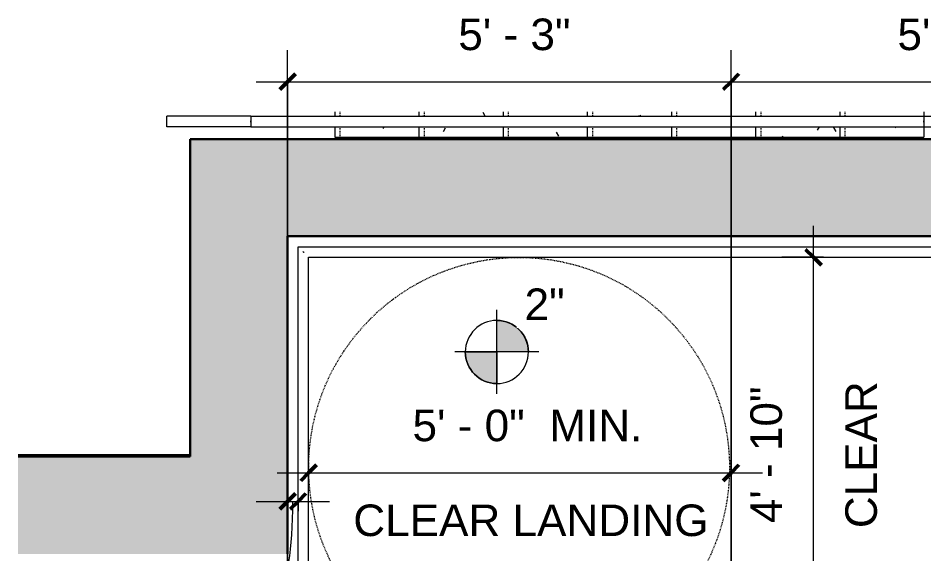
# Model space of a CAD drawing. Header units: inches. Extents: x 828 to 2906, y -227 to 506.
# Drawn here: x 2534.4 to 2663.6, y 425.3 to 501.7 of the extents above; entities that cross this region are included whole.
import ezdxf

# ---------------------------------------------------------------- set-up
doc = ezdxf.new("R2010")
doc.units = ezdxf.units.IN
doc.header["$MEASUREMENT"] = 0
doc.linetypes.add('Center 1_8_', pattern=[0.3125, 0.125, -0.06249999999999999, 0.06249999999999999, -0.06249999999999999])
doc.linetypes.add('Overhead 1_16_', pattern=[0.10156249999999999, 0.06249999999999999, -0.03906249999999999])
for name, color, linetype, lineweight in [('A-ANNO-DIMS', 211, 'Continuous', 9), ('A-ANNO-DIMS-48', 211, 'Continuous', 9), ('A-DETL', 90, 'Continuous', 9), ('A-FLOR', 192, 'Continuous', 18), ('A-FLOR-HRAL', 11, 'Continuous', 9), ('A-FLOR-LEVL', 51, 'Continuous', 9), ('A-WALL', 113, 'Continuous', 18), ('A-WALL-PATT', 111, 'Continuous', 18), ('G-ANNO-DIMS', 111, 'Continuous', 9), ('S-STRS', 31, 'Continuous', 18)]:
    doc.layers.add(name, color=color, linetype=linetype, lineweight=lineweight)
doc.styles.add('Arial', font='arial.ttf', dxfattribs={"height": 4.499999999999996})
doc.styles.add('Swis721 Lt BT', font='swissl.ttf', dxfattribs={"height": 4.499999999999996})
doc.dimstyles.new('OTJ_-_3_32__Linear__1_2__Tolerance', dxfattribs={"dimscale": 12, "dimtxt": 4.748917746264815, "dimasz": 0.1875, "dimexe": 0.375, "dimexo": 0.2500000000000001, "dimgap": 0.25, "dimtad": 1, "dimdec": 1, "dimrnd": 0.5, "dimzin": 1, "dimdsep": 46, "dimlunit": 4, "dimtxsty": 'Swis721 Lt BT', "dimblk1": 'OBLIQUE', "dimblk2": 'OBLIQUE', "dimsah": 1, "dimcen": 0.09, "dimdle": 0.375, "dimazin": 0, "dimtfac": 1, "dimtdec": 4, "dimtix": 1, "dimtmove": 0, "dimatfit": 3, "dimfxl": 1, "dimtvp": 1, "dimfrac": 2, "dimtolj": 1, "dimtzin": 0, "dimarcsym": 2})
doc.dimstyles.new('OTJ_-_3_32__Linear__1_2__Tolerance__inches_', dxfattribs={"dimscale": 12, "dimtxt": 4.748917746264815, "dimasz": 0.1875, "dimexe": 0.375, "dimexo": 0.2500000000000001, "dimgap": 0.25, "dimtad": 1, "dimdec": 1, "dimrnd": 0.5, "dimzin": 0, "dimdsep": 46, "dimlunit": 5, "dimtxsty": 'Swis721 Lt BT', "dimblk1": 'OBLIQUE', "dimblk2": 'OBLIQUE', "dimsah": 1, "dimcen": 0.09, "dimdle": 0.375, "dimazin": 0, "dimtfac": 1, "dimtdec": 4, "dimtix": 1, "dimtmove": 1, "dimatfit": 3, "dimfxl": 1, "dimtvp": 1, "dimfrac": 2, "dimtolj": 1, "dimtzin": 0, "dimarcsym": 2})
pattern_1 = [(0, (1753.914951890209, 0), (15.36, 3.84), [0.634, -10.886, 0.634, -10.886, -61.44]), (0, (1753.914951890209, 0), (15.36, 3.84), [-23.04, 0.634, -22.406, 0.634, -10.886, -26.88]), (0, (1753.914951890209, 0), (15.36, 3.84), [-57.6, 0.634, -7.046, 0.634, -18.566]), (120, (1759.674951890209, 1.92), (-11.00553755053224, 11.38215020212898), [0.6339999999999998, -10.886, 0.6339999999999998, -10.886, -61.43999999999998]), (120, (1759.674951890209, 1.92), (-11.00553755053224, 11.38215020212898), [-23.03999999999999, 0.6339999999999998, -22.40599999999999, 0.6339999999999998, -10.886, -26.87999999999999]), (120, (1759.674951890209, 1.92), (-11.00553755053224, 11.38215020212898), [-57.59999999999999, 0.6339999999999998, -7.045999999999998, 0.6339999999999998, -18.56599999999999]), (240, (1761.594951890209, 9.6), (-4.354462449467752, -15.22215020212898), [0.634, -10.886, 0.634, -10.886, -61.44]), (240, (1761.594951890209, 9.6), (-4.354462449467752, -15.22215020212898), [-23.04, 0.634, -22.406, 0.634, -10.886, -26.88]), (240, (1761.594951890209, 9.6), (-4.354462449467752, -15.22215020212898), [-57.6, 0.634, -7.046, 0.634, -18.566])]

# ---------------------------------------------------------------- blocks, each defined once
blk = doc.blocks.new('Top Rail Type - Top Rail_Internal_-7169622-FIRST FLOOR CONSTRUCTION - RAMP - MEN_S RESTROOM')
at = {"layer": 'A-FLOR-HRAL', "flags": 128}
blk.add_lwpolyline([(813.7091120049523, 486.8660512232581), (813.7091120049523, 486.9458419384165), (813.7091120049523, 487.0256326535749)], dxfattribs=at)
blk = doc.blocks.new('Top Rail Type - Top Rail_Internal_-V45-FIRST FLOOR CONSTRUCTION - RAMP - MEN_S RESTROOM')
at = {"layer": 'A-FLOR-HRAL'}
for p, q in [((813.7091120049523, 487.6958419384165), (813.7091120049523, 486.1958419384165)), ((813.7091120049523, 487.6958419384165), (909.6696202505102, 487.6958419384163)), ((813.7091120049523, 486.1958419384165), (909.6696202505102, 486.1958419384163))]:
    blk.add_line(p, q, dxfattribs=at)
blk = doc.blocks.new('Top Rail Type - Top Rail_Internal_-7169656-FIRST FLOOR CONSTRUCTION - RAMP - MEN_S RESTROOM')
at = {"layer": 'A-FLOR-HRAL'}
for p, q in [((909.6696202505102, 486.853875337897), (909.6696202505102, 487.0378085389357)), ((921.6696202505102, 487.0378085389357), (921.6696202505102, 486.853875337897))]:
    blk.add_line(p, q, dxfattribs=at)
blk = doc.blocks.new('Top Rail Type - Top Rail_Internal_-V46-FIRST FLOOR CONSTRUCTION - RAMP - MEN_S RESTROOM')
at = {"layer": 'A-FLOR-HRAL'}
for p, q in [((909.6696202505102, 487.6958419384163), (909.6696202505102, 486.1958419384163)), ((909.6696202505102, 487.6958419384163), (921.6696202505102, 487.6958419384163)), ((921.6696202505102, 487.6958419384163), (921.6696202505102, 486.1958419384163)), ((909.6696202505102, 486.1958419384163), (921.6696202505102, 486.1958419384163))]:
    blk.add_line(p, q, dxfattribs=at)
blk = doc.blocks.new('Top Rail Type - Top Rail_Internal_-7169806-FIRST FLOOR CONSTRUCTION - RAMP - MEN_S RESTROOM')
at = {"layer": 'A-FLOR-HRAL'}
blk.add_line((801.7091120049523, 486.8538753378971), (801.7091120049523, 487.0378085389359), dxfattribs=at)
blk = doc.blocks.new('Top Rail Type - Top Rail_Internal_-V47-FIRST FLOOR CONSTRUCTION - RAMP - MEN_S RESTROOM')
at = {"layer": 'A-FLOR-HRAL'}
for p, q in [((801.7091120049523, 486.1958419384165), (801.7091120049523, 487.6958419384165)), ((813.7091120049523, 487.6958419384165), (801.7091120049523, 487.6958419384165)), ((813.7091120049523, 486.1958419384165), (801.7091120049523, 486.1958419384165))]:
    blk.add_line(p, q, dxfattribs=at)
blk = doc.blocks.new('Top Rail Type - Top Rail_Internal_-7229039-FIRST FLOOR CONSTRUCTION - RAMP - MEN_S RESTROOM')
at = {"layer": 'A-FLOR-HRAL'}
for p, q in [((882.1746380901351, 468.3289990276114), (882.1746380901351, 468.420623897972)), ((882.1746380901351, 468.2373741572508), (882.1746380901351, 468.3286886064993)), ((944.1746642343677, 468.4206238979722), (944.1746642343677, 468.3289990276115)), ((944.1746642343677, 468.3283781517232), (944.1746642343677, 468.2373741572508))]:
    blk.add_line(p, q, dxfattribs=at)
blk = doc.blocks.new('Top Rail Type - Top Rail_Internal_-V49-FIRST FLOOR CONSTRUCTION - RAMP - MEN_S RESTROOM')
at = {"layer": 'A-FLOR-HRAL'}
for p, q in [((882.1746380901351, 469.0789990276114), (882.1746380901351, 468.3289990276114)), ((882.1746380901351, 469.0789990276114), (944.1746642343677, 469.0789990276115)), ((944.1746642343677, 469.0789990276115), (944.1746642343677, 467.5789990276115)), ((882.1746380901351, 468.3286886233853), (882.1746380901351, 467.5789990276114)), ((882.1746380901351, 467.5789990276114), (944.1746642343677, 467.5789990276115))]:
    blk.add_line(p, q, dxfattribs=at)
blk = doc.blocks.new('Top Rail Type - Top Rail_Internal_-7229178-FIRST FLOOR CONSTRUCTION - RAMP - MEN_S RESTROOM')
at = {"layer": 'A-FLOR-HRAL'}
for p, q in [((882.1746380901351, 468.4206552239047), (882.1746380901351, 468.3290026019566)), ((882.1746380901351, 468.3286886233853), (882.1746380901351, 468.2367220228659)), ((821.287393180921, 407.5699510747226), (821.103459979882, 407.5699510747226))]:
    blk.add_line(p, q, dxfattribs=at)
blk.add_open_spline([(821.2873931806594, 468.2367700702425), (821.2731312057923, 468.2511208404113), (821.2425219190626, 468.281898134721), (821.195426580404, 468.328688624647), (821.1483312417319, 468.3754791073099), (821.1177219550268, 468.4062564146852), (821.1034599801498, 468.4206071794706)], degree=3, knots=[0.4608696796393321, 0.4608696796393321, 0.4608696796393321, 0.4608696796393321, 0.4791666666666667, 0.5, 0.5208333333333334, 0.5391303203606141, 0.5391303203606141, 0.5391303203606141, 0.5391303203606141], dxfattribs=at)
blk = doc.blocks.new('Top Rail Type - Top Rail_Internal_-V52-FIRST FLOOR CONSTRUCTION - RAMP - MEN_S RESTROOM')
at = {"layer": 'A-FLOR-HRAL'}
for p, q in [((820.4454265804017, 469.0786886233854), (882.1746380901351, 469.0786886233852)), ((820.4454265804014, 407.5699510747226), (820.4454265804017, 469.0786886233854)), ((882.1746380901351, 469.0786886233852), (882.1746380901351, 468.3289990276114)), ((821.9454265804017, 467.5786886233854), (882.1746380901351, 467.5786886233852)), ((821.9454265804014, 407.5699510747226), (821.9454265804017, 467.5786886233854)), ((882.1746380901351, 468.3286886233853), (882.1746380901351, 467.5786886233852)), ((820.4454265804014, 407.5699510747226), (821.9454265804014, 407.5699510747226))]:
    blk.add_line(p, q, dxfattribs=at)
blk = doc.blocks.new('DIMBLOCK29-FIRST FLOOR CONSTRUCTION - RAMP - MEN_S RESTROOM')
at = {"layer": 'A-ANNO-DIMS-48'}
for p, q in [((2647.851562382104, 405.0697874928554), (2647.851562382104, 472.0789990276114)), ((2649.260572124435, 467.5789990276114), (2643.351562382104, 467.5789990276114)), ((2647.851562382104, 467.5789990276114), (2649.260572124435, 467.5789990276114)), ((2649.260572124435, 409.5697874928554), (2643.351562382104, 409.5697874928554)), ((2647.851562382104, 409.5697874928554), (2649.260572124435, 409.5697874928554))]:
    blk.add_line(p, q, dxfattribs=at)
at = {"layer": 'A-ANNO-DIMS-48', "lineweight": 50}
for p, q in [((2647.851562382104, 467.5789990276114), (2646.726562382104, 468.7039990276114)), ((2647.851562382104, 467.5789990276114), (2648.976562382104, 466.4539990276114)), ((2647.851562382104, 409.5697874928554), (2646.726562382104, 410.6947874928554)), ((2647.851562382104, 409.5697874928554), (2648.976562382104, 408.4447874928554))]:
    blk.add_line(p, q, dxfattribs=at)
at = {"layer": 'A-ANNO-DIMS-48', "color": 0, "char_height": 4.499999999999999, "attachment_point": 1, "line_spacing_factor": 1.005061956881442, "style": 'Swis721 Lt BT'}
for s, insert, width, rotation in [('CLEAR', (2652.381934123393, 428.9257984741716), 23.15662748654843, 90.00000000000007), ('4\' - 10"', (2638.843969446782, 429.6419051184496), 21.43797154028116, 90)]:
    blk.add_mtext(s, dxfattribs=dict(at, insert=insert, width=width, rotation=rotation))
blk = doc.blocks.new('_Oblique')
at = {"color": 0, "linetype": 'ByBlock', "lineweight": -2}
blk.add_line((-0.5, -0.5), (0.5, 0.5), dxfattribs=at)
blk = doc.blocks.new('DIMBLOCK31-FIRST FLOOR CONSTRUCTION - RAMP - MEN_S RESTROOM')
at = {"layer": 'A-ANNO-DIMS-48'}
for p, q in [((2575.86037847061, 435.4168209908956), (2575.86037847061, 441.3258307332259)), ((2636.089589980344, 435.4168209908956), (2636.089589980344, 441.3258307332259)), ((2571.36037847061, 436.8258307332259), (2640.589589980344, 436.8258307332259)), ((2575.86037847061, 436.8258307332259), (2575.86037847061, 435.4168209908957)), ((2636.089589980344, 436.8258307332259), (2636.089589980344, 435.4168209908956))]:
    blk.add_line(p, q, dxfattribs=at)
at = {"layer": 'A-ANNO-DIMS-48', "lineweight": 50}
for p, q in [((2575.86037847061, 436.8258307332259), (2576.98537847061, 437.9508307332259)), ((2636.089589980344, 436.8258307332259), (2637.214589980344, 437.9508307332259)), ((2575.86037847061, 436.8258307332259), (2574.73537847061, 435.7008307332259)), ((2636.089589980344, 436.8258307332259), (2634.964589980344, 435.7008307332259))]:
    blk.add_line(p, q, dxfattribs=at)
at = {"layer": 'A-ANNO-DIMS-48', "color": 0, "char_height": 4.499999999999999, "attachment_point": 1, "line_spacing_factor": 1.005061956881442, "style": 'Swis721 Lt BT'}
for s, insert, width in [('5\' - 0"  MIN.', (2590.672915931957, 445.8334236685481), 36.7249639044479), ('CLEAR LANDING', (2582.230395494153, 432.2954589919372), 56.98701295517777)]:
    blk.add_mtext(s, dxfattribs=dict(at, insert=insert, width=width))
blk = doc.blocks.new('Spot Elevations - Spot Elevation - Target Filled-49714-FIRST FLOOR CONSTRUCTION - RAMP - MEN_S RESTROOM')
at = {"layer": 'G-ANNO-DIMS'}
h = blk.add_hatch(color=256, dxfattribs=at)
edge = h.paths.add_edge_path(flags=0)
edge.add_line((1.249000902703301e-16, 0), (-0.09374999999999985, 0))
edge.add_arc((4.891920202254595e-16, -2.60208521396521e-16), 0.09375000000000024, 90.00000000000063, 180.0000000000003, ccw=False)
edge.add_line((1.249000902703301e-16, 0.09375000000000007), (1.249000902703301e-16, 0))
h = blk.add_hatch(color=256, dxfattribs=at)
edge = h.paths.add_edge_path(flags=0)
edge.add_line((1.249000902703301e-16, 0), (0.09375000000000029, 0))
edge.add_arc((2.289834988289385e-16, 6.245004513516504e-17), 0.09374999999999996, 269.99999999999955, 359.99999999999966, ccw=False)
edge.add_line((1.249000902703301e-16, -0.09375), (1.249000902703301e-16, 0))
for p, q in [((-2.706168622523819e-16, 0.1243846875261664), (-2.706168622523819e-16, -0.125)), ((1.249000902703301e-16, 0), (1.249000902703301e-16, 0.09375000000000007)), ((0.1250000000000001, 7.067913962433002e-16), (-0.1249999999999998, 7.067913962433002e-16)), ((-0.09374999999999985, 0), (1.249000902703301e-16, 0)), ((1.249000902703301e-16, 0), (1.249000902703301e-16, -0.09375)), ((0.09375000000000029, 0), (1.249000902703301e-16, 0))]:
    blk.add_line(p, q, dxfattribs=at)
blk.add_circle((1.249000902703301e-16, 0), 0.09375000000000007, dxfattribs=at)
for centre, radius, start, end in [((4.891920202254595e-16, -2.60208521396521e-16), 0.09375000000000024, 90.0000000000002, 179.9999999999999), ((2.289834988289385e-16, 6.245004513516504e-17), 0.09374999999999996, 269.9999999999992, 359.9999999999993)]:
    blk.add_arc(centre, radius, start, end, dxfattribs=at)
blk = doc.blocks.new('DIMBLOCK32-FIRST FLOOR CONSTRUCTION - RAMP - MEN_S RESTROOM')
at = {"layer": 'A-ANNO-DIMS-48'}
for p, q in [((2572.860723189597, 431.3282195864418), (2572.860723189597, 437.2372293287721)), ((2574.36037847061, 431.3282195864418), (2574.36037847061, 437.2372293287721)), ((2568.360723189597, 432.7372293287721), (2578.86037847061, 432.7372293287721)), ((2572.860723189597, 432.7372293287721), (2572.860723189597, 431.3282195864418)), ((2574.36037847061, 432.7372293287721), (2574.36037847061, 431.3282195864418))]:
    blk.add_line(p, q, dxfattribs=at)
at = {"layer": 'A-ANNO-DIMS-48', "lineweight": 50}
for p, q in [((2572.860723189597, 432.7372293287721), (2571.735723189597, 431.6122293287721)), ((2572.860723189597, 432.7372293287721), (2573.985723189597, 433.8622293287721)), ((2574.36037847061, 432.7372293287721), (2573.23537847061, 431.6122293287721)), ((2574.36037847061, 432.7372293287721), (2575.48537847061, 433.8622293287721))]:
    blk.add_line(p, q, dxfattribs=at)
at = {"layer": 'A-ANNO-DIMS-48'}
blk.add_ellipse((2571.690335685686, 432.7372293287721), major_axis=(0, 12.21684280901985), ratio=0.1571776910315342, start_param=3.141592653589789, end_param=4.712388980384685, dxfattribs=at)
at = {"layer": 'A-ANNO-DIMS-48', "color": 0, "insert": (2556.614406332465, 422.7589971167689), "char_height": 4.499999999999999, "width": 18.09111522386596, "attachment_point": 1, "line_spacing_factor": 1.005061956881442, "style": 'Swis721 Lt BT'}
blk.add_mtext('1 1/2"', dxfattribs=at)
blk = doc.blocks.new('DIMBLOCK35-FIRST FLOOR CONSTRUCTION - RAMP - MEN_S RESTROOM')
at = {"layer": 'A-ANNO-DIMS-48'}
for p, q in [((2572.860723189597, 410.5699510747223), (2572.860723189597, 497.1317045589363)), ((2636.089589980344, 410.5699510747226), (2636.089589980344, 497.1317045589363)), ((2568.360723189597, 492.6317045589363), (2640.589589980344, 492.6317045589363)), ((2572.860723189597, 492.6317045589363), (2572.860723189597, 410.5699510747223)), ((2636.089589980344, 492.6317045589363), (2636.089589980344, 410.5699510747226))]:
    blk.add_line(p, q, dxfattribs=at)
at = {"layer": 'A-ANNO-DIMS-48', "lineweight": 50}
for p, q in [((2572.860723189597, 492.6317045589363), (2573.985723189597, 493.7567045589363)), ((2636.089589980344, 492.6317045589363), (2637.214589980344, 493.7567045589363)), ((2572.860723189597, 492.6317045589363), (2571.735723189597, 491.5067045589363)), ((2636.089589980344, 492.6317045589363), (2634.964589980344, 491.5067045589363))]:
    blk.add_line(p, q, dxfattribs=at)
at = {"layer": 'A-ANNO-DIMS-48', "color": 0, "insert": (2597.201020672041, 501.6392974942584), "char_height": 4.499999999999999, "width": 17.45792619103065, "attachment_point": 1, "line_spacing_factor": 1.005061956881442, "style": 'Swis721 Lt BT'}
blk.add_mtext('5\' - 3"', dxfattribs=at)
blk = doc.blocks.new('DIMBLOCK36-FIRST FLOOR CONSTRUCTION - RAMP - MEN_S RESTROOM')
at = {"layer": 'A-ANNO-DIMS-48'}
for p, q in [((2636.089589980344, 473.5789990276114), (2636.089589980344, 497.1317045589363)), ((2698.089616124576, 473.5789990276115), (2698.089616124576, 497.1317045589363)), ((2631.589589980344, 492.6317045589363), (2702.589616124576, 492.6317045589363)), ((2636.089589980344, 492.6317045589363), (2636.089589980344, 473.5789990276114)), ((2698.089616124576, 492.6317045589363), (2698.089616124576, 473.5789990276115))]:
    blk.add_line(p, q, dxfattribs=at)
at = {"layer": 'A-ANNO-DIMS-48', "lineweight": 50}
for p, q in [((2636.089589980344, 492.6317045589363), (2637.214589980344, 493.7567045589363)), ((2698.089616124576, 492.6317045589363), (2699.214616124576, 493.7567045589363)), ((2636.089589980344, 492.6317045589363), (2634.964589980344, 491.5067045589363)), ((2698.089616124576, 492.6317045589363), (2696.964616124576, 491.5067045589363))]:
    blk.add_line(p, q, dxfattribs=at)
at = {"layer": 'A-ANNO-DIMS-48', "color": 0, "insert": (2659.81546713953, 501.6392974942584), "char_height": 4.499999999999999, "width": 17.45792619103065, "attachment_point": 1, "line_spacing_factor": 1.005061956881442, "style": 'Swis721 Lt BT'}
blk.add_mtext('5\' - 2"', dxfattribs=at)

msp = doc.modelspace()

# ---------------------------------------------------------------- hatches: boundary and pattern name
at = {"layer": 'A-WALL-PATT', "lineweight": 9}
h = msp.add_hatch(color=7, dxfattribs=at)
h.paths.add_polyline_path([(2866.832214108265, 470.5789990276112), (2866.832214108265, 484.4539990276114), (2749.624954707031, 484.4539990276116), (2749.624954707031, 470.5789990276118), (2843.980634379431, 470.5789990276114)], flags=0)
h.paths.add_polyline_path([(2697.501884379431, 470.5789990276118), (2711.124954707031, 470.5789990276118), (2711.124954707031, 484.4539990276117), (2558.985723189598, 484.4539990276123), (2558.985723189598, 470.5789990276122), (2694.73813437943, 470.5789990276119)], flags=0)
for points in [[(2572.860723189598, 425.2514281178563), (2572.860723189598, 470.5789990276121), (2558.985723189598, 470.5789990276122), (2558.985723189598, 425.2514281178564)], [(2558.985723189598, 425.2514281178564), (2558.985723189598, 439.1264281178564), (2534.44063437943, 439.1264281178565), (2534.44063437943, 425.2514281178565)]]:
    msp.add_hatch(color=7, dxfattribs=at).paths.add_polyline_path(points, flags=0)
at = {"layer": 'S-STRS', "lineweight": 9}
h = msp.add_hatch(dxfattribs=at)
h.set_pattern_fill('FP_3', color=256, style=0, pattern_type=2)
h.set_pattern_definition(pattern_1)
h.paths.add_polyline_path([(2591.58457214072, 484.6958419384171), (2591.58457214072, 486.1958419384169), (2579.58457214072, 486.1958419384169), (2579.58457214072, 484.6958419384171)], flags=0)
h.paths.add_polyline_path([(2591.58457214072, 487.6958419384171), (2591.58457214072, 488.3267332579697), (2579.58457214072, 488.3267332579697), (2579.58457214072, 487.6958419384171)], flags=0)
h = msp.add_hatch(dxfattribs=at)
h.set_pattern_fill('FP_6', color=256, style=0, pattern_type=2)
h.set_pattern_definition(pattern_1)
h.paths.add_polyline_path([(2600.770634379431, 484.6958419384169), (2603.58457214072, 484.6958419384169), (2603.58457214072, 486.1958419384169), (2591.58457214072, 486.1958419384169), (2591.58457214072, 484.6958419384171)], flags=0)
h.paths.add_polyline_path([(2603.58457214072, 487.6958419384171), (2603.58457214072, 488.3267332579697), (2591.58457214072, 488.3267332579697), (2591.58457214072, 487.6958419384171), (2600.770634379431, 487.6958419384171)], flags=0)
h = msp.add_hatch(dxfattribs=at)
h.set_pattern_fill('FP_5', color=256, style=0, pattern_type=2)
h.set_pattern_definition(pattern_1)
h.paths.add_polyline_path([(2615.58457214072, 484.6958419384169), (2615.58457214072, 486.1958419384169), (2603.58457214072, 486.1958419384169), (2603.58457214072, 484.6958419384169)], flags=0)
h.paths.add_polyline_path([(2615.58457214072, 487.6958419384171), (2615.58457214072, 488.3267332579697), (2603.58457214072, 488.3267332579697), (2603.58457214072, 487.6958419384171)], flags=0)
h = msp.add_hatch(dxfattribs=at)
h.set_pattern_fill('FP_3', color=256, style=0, pattern_type=2)
h.set_pattern_definition(pattern_1)
h.paths.add_polyline_path([(2622.88063437943, 484.6958419384168), (2627.58457214072, 484.6958419384168), (2627.58457214072, 486.1958419384169), (2615.58457214072, 486.1958419384169), (2615.58457214072, 484.6958419384169)], flags=0)
h.paths.add_polyline_path([(2627.58457214072, 487.6958419384171), (2627.58457214072, 488.3267332579697), (2615.58457214072, 488.3267332579697), (2615.58457214072, 487.6958419384171), (2622.88063437943, 487.6958419384171)], flags=0)
h = msp.add_hatch(dxfattribs=at)
h.set_pattern_fill('FP_5', color=256, style=0, pattern_type=2)
h.set_pattern_definition(pattern_1)
h.paths.add_polyline_path([(2627.58457214072, 484.6958419384168), (2639.58457214072, 484.6958419384168), (2639.58457214072, 486.1958419384169), (2627.58457214072, 486.1958419384169)], flags=0)
h.paths.add_polyline_path([(2639.58457214072, 487.6958419384171), (2639.58457214072, 488.3267332579697), (2627.58457214072, 488.3267332579697), (2627.58457214072, 487.6958419384171)], flags=0)
h = msp.add_hatch(dxfattribs=at)
h.set_pattern_fill('FP_3', color=256, style=0, pattern_type=2)
h.set_pattern_definition(pattern_1)
h.paths.add_polyline_path([(2651.58457214072, 484.6958419384168), (2651.58457214072, 486.1958419384169), (2639.58457214072, 486.1958419384169), (2639.58457214072, 484.6958419384168), (2644.990634379431, 484.6958419384168)], flags=0)
h.paths.add_polyline_path([(2651.58457214072, 487.6958419384171), (2651.58457214072, 488.3267332579697), (2639.58457214072, 488.3267332579697), (2639.58457214072, 487.6958419384171), (2644.990634379431, 487.6958419384171)], flags=0)
h = msp.add_hatch(dxfattribs=at)
h.set_pattern_fill('FP_5', color=256, style=0, pattern_type=2)
h.set_pattern_definition(pattern_1)
h.paths.add_polyline_path([(2651.58457214072, 484.6958419384168), (2663.58457214072, 484.6958419384168), (2663.58457214072, 486.1958419384169), (2651.58457214072, 486.1958419384169)], flags=0)
h.paths.add_polyline_path([(2663.584572140644, 487.6958419384171), (2663.58457214072, 488.3267332579697), (2651.58457214072, 488.3267332579697), (2651.58457214072, 487.6958419384171), (2662.955009379431, 487.6958419384171)], flags=0)

# ---------------------------------------------------------------- linework, layer by layer
at = {"layer": 'A-DETL'}
msp.add_line((2636.089589980344, 407.5699510747226), (2636.089589980344, 470.5789990276117), dxfattribs=at)
at = {"layer": 'A-DETL', "linetype": 'Center 1_8_', "lineweight": 18}
msp.add_circle((2605.869778025357, 437.5630696814039), 30, dxfattribs=at)
at = {"layer": 'A-FLOR'}
msp.add_line((2558.985723189597, 439.3764281178559), (2534.44063437943, 439.3764281178559), dxfattribs=at)
at = {"layer": 'A-FLOR-LEVL'}
for p, q in [((2636.089589980344, 469.0789990276114), (2636.089589980344, 470.5789990276114)), ((2636.089589980344, 409.5697874928557), (2636.089589980344, 467.5786886233852))]:
    msp.add_line(p, q, dxfattribs=at)
at = {"layer": 'A-WALL', "color": 8, "lineweight": 30}
for p, q in [((2710.74995470703, 484.4539990276112), (2558.985723189597, 484.4539990276117)), ((2558.985723189597, 484.4539990276117), (2558.985723189597, 439.1264281178559)), ((2572.860723189597, 470.5789990276116), (2710.74995470703, 470.5789990276112)), ((2572.860723189597, 425.2514281178558), (2572.860723189597, 470.5789990276116)), ((2558.985723189597, 439.1264281178559), (2534.44063437943, 439.126428117856))]:
    msp.add_line(p, q, dxfattribs=at)
at = {"layer": 'S-STRS', "lineweight": 9}
for p, q in [((2579.584572140719, 488.3267332579691), (2579.584572140719, 487.6958419384165)), ((2591.584572140719, 488.3267332579691), (2591.584572140719, 487.6958419384165)), ((2603.584572140719, 488.3267332579692), (2603.584572140719, 487.6958419384165)), ((2615.584572140719, 488.3267332579692), (2615.584572140719, 487.6958419384165)), ((2627.584572140719, 488.3267332579692), (2627.584572140719, 487.6958419384165)), ((2639.584572140719, 488.3267332579692), (2639.584572140719, 487.6958419384165)), ((2651.584572140719, 488.3267332579692), (2651.584572140719, 487.6958419384164)), ((2663.584572140719, 488.3267332579692), (2663.584572140719, 487.6958419384164)), ((2579.584572140719, 486.1958419384164), (2579.584572140719, 484.6958419384165)), ((2591.584572140719, 486.1958419384164), (2591.584572140719, 484.6958419384165)), ((2603.584572140719, 486.1958419384164), (2603.584572140719, 484.6958419384164)), ((2615.584572140719, 486.1958419384164), (2615.584572140719, 484.6958419384164)), ((2627.584572140719, 486.1958419384164), (2627.584572140719, 484.6958419384163)), ((2639.584572140719, 486.1958419384164), (2639.584572140719, 484.6958419384163)), ((2651.584572140719, 486.1958419384163), (2651.584572140719, 484.6958419384163)), ((2663.584572140719, 486.1958419384163), (2663.584572140719, 484.6958419384163)), ((2579.584572140719, 484.6958419384165), (2591.584572140719, 484.6958419384165)), ((2591.584572140719, 484.6958419384165), (2603.584572140719, 484.6958419384164)), ((2603.584572140719, 484.6958419384164), (2615.584572140719, 484.6958419384164)), ((2615.584572140719, 484.6958419384164), (2627.584572140719, 484.6958419384163)), ((2627.584572140719, 484.6958419384163), (2639.584572140719, 484.6958419384163)), ((2639.584572140719, 484.6958419384163), (2651.584572140719, 484.6958419384163)), ((2651.584572140719, 484.6958419384163), (2663.584572140719, 484.6958419384163))]:
    msp.add_line(p, q, dxfattribs=at)
at = {"layer": 'S-STRS', "linetype": 'Overhead 1_16_', "lineweight": 9}
for p, q in [((2580.334572140719, 488.3267332579691), (2580.334572140719, 487.6958419384165)), ((2592.334572140719, 488.3267332579691), (2592.334572140719, 487.6958419384164)), ((2604.334572140719, 488.3267332579692), (2604.334572140719, 487.6958419384165)), ((2616.334572140719, 488.3267332579692), (2616.334572140719, 487.6958419384165)), ((2628.334572140719, 488.3267332579692), (2628.334572140719, 487.6958419384165)), ((2640.334572140719, 488.3267332579692), (2640.334572140719, 487.6958419384164)), ((2652.334572140719, 488.3267332579692), (2652.334572140719, 487.6958419384164)), ((2580.334572140719, 486.1958419384164), (2580.334572140719, 484.6958419384165)), ((2592.334572140719, 486.1958419384164), (2592.334572140719, 484.6958419384165)), ((2604.334572140719, 486.1958419384164), (2604.334572140719, 484.6958419384164)), ((2616.334572140719, 486.1958419384164), (2616.334572140719, 484.6958419384164)), ((2628.334572140719, 486.1958419384164), (2628.334572140719, 484.6958419384163)), ((2640.334572140719, 486.1958419384163), (2640.334572140719, 484.6958419384163)), ((2652.334572140719, 486.1958419384163), (2652.334572140719, 484.6958419384163))]:
    msp.add_line(p, q, dxfattribs=at)

# ---------------------------------------------------------------- block references
at = {"layer": 'A-FLOR-HRAL'}
for name in ['Top Rail Type - Top Rail_Internal_-V47-FIRST FLOOR CONSTRUCTION - RAMP - MEN_S RESTROOM', 'Top Rail Type - Top Rail_Internal_-7169806-FIRST FLOOR CONSTRUCTION - RAMP - MEN_S RESTROOM', 'Top Rail Type - Top Rail_Internal_-V45-FIRST FLOOR CONSTRUCTION - RAMP - MEN_S RESTROOM', 'Top Rail Type - Top Rail_Internal_-7169622-FIRST FLOOR CONSTRUCTION - RAMP - MEN_S RESTROOM', 'Top Rail Type - Top Rail_Internal_-V46-FIRST FLOOR CONSTRUCTION - RAMP - MEN_S RESTROOM', 'Top Rail Type - Top Rail_Internal_-7169656-FIRST FLOOR CONSTRUCTION - RAMP - MEN_S RESTROOM', 'Top Rail Type - Top Rail_Internal_-V52-FIRST FLOOR CONSTRUCTION - RAMP - MEN_S RESTROOM', 'Top Rail Type - Top Rail_Internal_-V49-FIRST FLOOR CONSTRUCTION - RAMP - MEN_S RESTROOM', 'Top Rail Type - Top Rail_Internal_-7229178-FIRST FLOOR CONSTRUCTION - RAMP - MEN_S RESTROOM', 'Top Rail Type - Top Rail_Internal_-7229039-FIRST FLOOR CONSTRUCTION - RAMP - MEN_S RESTROOM']:
    msp.add_blockref(name, (1753.914951890209, 0), dxfattribs=at)
at = {"layer": 'G-ANNO-DIMS', "extrusion": (0, 0, -1), "xscale": 47.99999999999997, "yscale": 47.99999999999997, "zscale": 47.99999999999997, "rotation": 180}
msp.add_blockref('Spot Elevations - Spot Elevation - Target Filled-49714-FIRST FLOOR CONSTRUCTION - RAMP - MEN_S RESTROOM', (-2602.697489544282, 454.064458314347), dxfattribs=at)

# ---------------------------------------------------------------- dimensions: what is measured, and where the dimension line sits
at = {"layer": 'A-ANNO-DIMS'}
dim = msp.add_linear_dim(base=(2698.089616124576, 492.6317045589363), p1=(2636.089589980344, 470.5789990276114), p2=(2698.089616124576, 470.5789990276115), dimstyle='OTJ_-_3_32__Linear__1_2__Tolerance', override={"dimpost": '<>', "dimfxl": 62.00002614423283}, dxfattribs=at)
dim.commit()
dim.dimension.update_dxf_attribs({"geometry": 'DIMBLOCK36-FIRST FLOOR CONSTRUCTION - RAMP - MEN_S RESTROOM', "text_midpoint": (2667.08960305246, 497.9443318479003)})
dim = msp.add_linear_dim(base=(2647.851562382105, 467.5789990276116), p1=(2646.260572124435, 409.5697874928554), p2=(2646.260572124435, 467.5789990276114), angle=89.99999999999991, text='<>\\XCLEAR', dimstyle='OTJ_-_3_32__Linear__1_2__Tolerance', override={"dimpost": '<>', "dimfxl": 58.00921153475599}, dxfattribs=at)
dim.commit()
dim.dimension.update_dxf_attribs({"geometry": 'DIMBLOCK29-FIRST FLOOR CONSTRUCTION - RAMP - MEN_S RESTROOM', "text_midpoint": (2647.851562382105, 438.5743932602328)})
dim = msp.add_linear_dim(base=(2636.089589980344, 436.8258307332259), p1=(2575.86037847061, 438.4168209908957), p2=(2636.089589980344, 438.4168209908956), text='<>\\XCLEAR LANDING', dimstyle='OTJ_-_3_32__Linear__1_2__Tolerance', override={"dimpost": '<> MIN.', "dimfxl": 60.22921150973343}, dxfattribs=at)
dim.commit()
dim.dimension.update_dxf_attribs({"geometry": 'DIMBLOCK31-FIRST FLOOR CONSTRUCTION - RAMP - MEN_S RESTROOM', "text_midpoint": (2605.974984225477, 436.8258307332259)})
dim = msp.add_linear_dim(base=(2574.36037847061, 432.7372293287721), p1=(2572.860723189597, 434.3282195864418), p2=(2574.36037847061, 434.3282195864418), dimstyle='OTJ_-_3_32__Linear__1_2__Tolerance__inches_', override={"dimpost": '<>', "dimfxl": 1.499655281013474}, dxfattribs=at)
dim.commit()
dim.dimension.update_dxf_attribs({"geometry": 'DIMBLOCK32-FIRST FLOOR CONSTRUCTION - RAMP - MEN_S RESTROOM', "text_midpoint": (2565.659963944398, 419.7589971167689), "dimtype": 160})

# ---------------------------------------------------------------- next in the draw order: texts
at = {"layer": 'G-ANNO-DIMS', "insert": (2606.648088954164, 463.123179113051), "char_height": 4.5, "width": 6.831563845050215, "attachment_point": 1, "line_spacing_factor": 0.9417779076525876, "style": 'Arial', "bg_fill": 3, "box_fill_scale": 1.25, "bg_fill_color": 256, "bg_fill_true_color": 13158600, "bg_fill_transparency": 0}
msp.add_mtext('2"', dxfattribs=at)

# ---------------------------------------------------------------- next in the draw order: dimensions: what is measured, and where the dimension line sits
at = {"layer": 'A-ANNO-DIMS'}
dim = msp.add_linear_dim(base=(2636.089589980344, 492.6317045589363), p1=(2572.860723189597, 407.5699510747223), p2=(2636.089589980344, 407.5699510747226), dimstyle='OTJ_-_3_32__Linear__1_2__Tolerance', override={"dimpost": '<>', "dimfxl": 63.22886679074691}, dxfattribs=at)
dim.commit()
dim.dimension.update_dxf_attribs({"geometry": 'DIMBLOCK35-FIRST FLOOR CONSTRUCTION - RAMP - MEN_S RESTROOM', "text_midpoint": (2604.47515658497, 497.9443318479003)})

doc.saveas('drawing.dxf')
